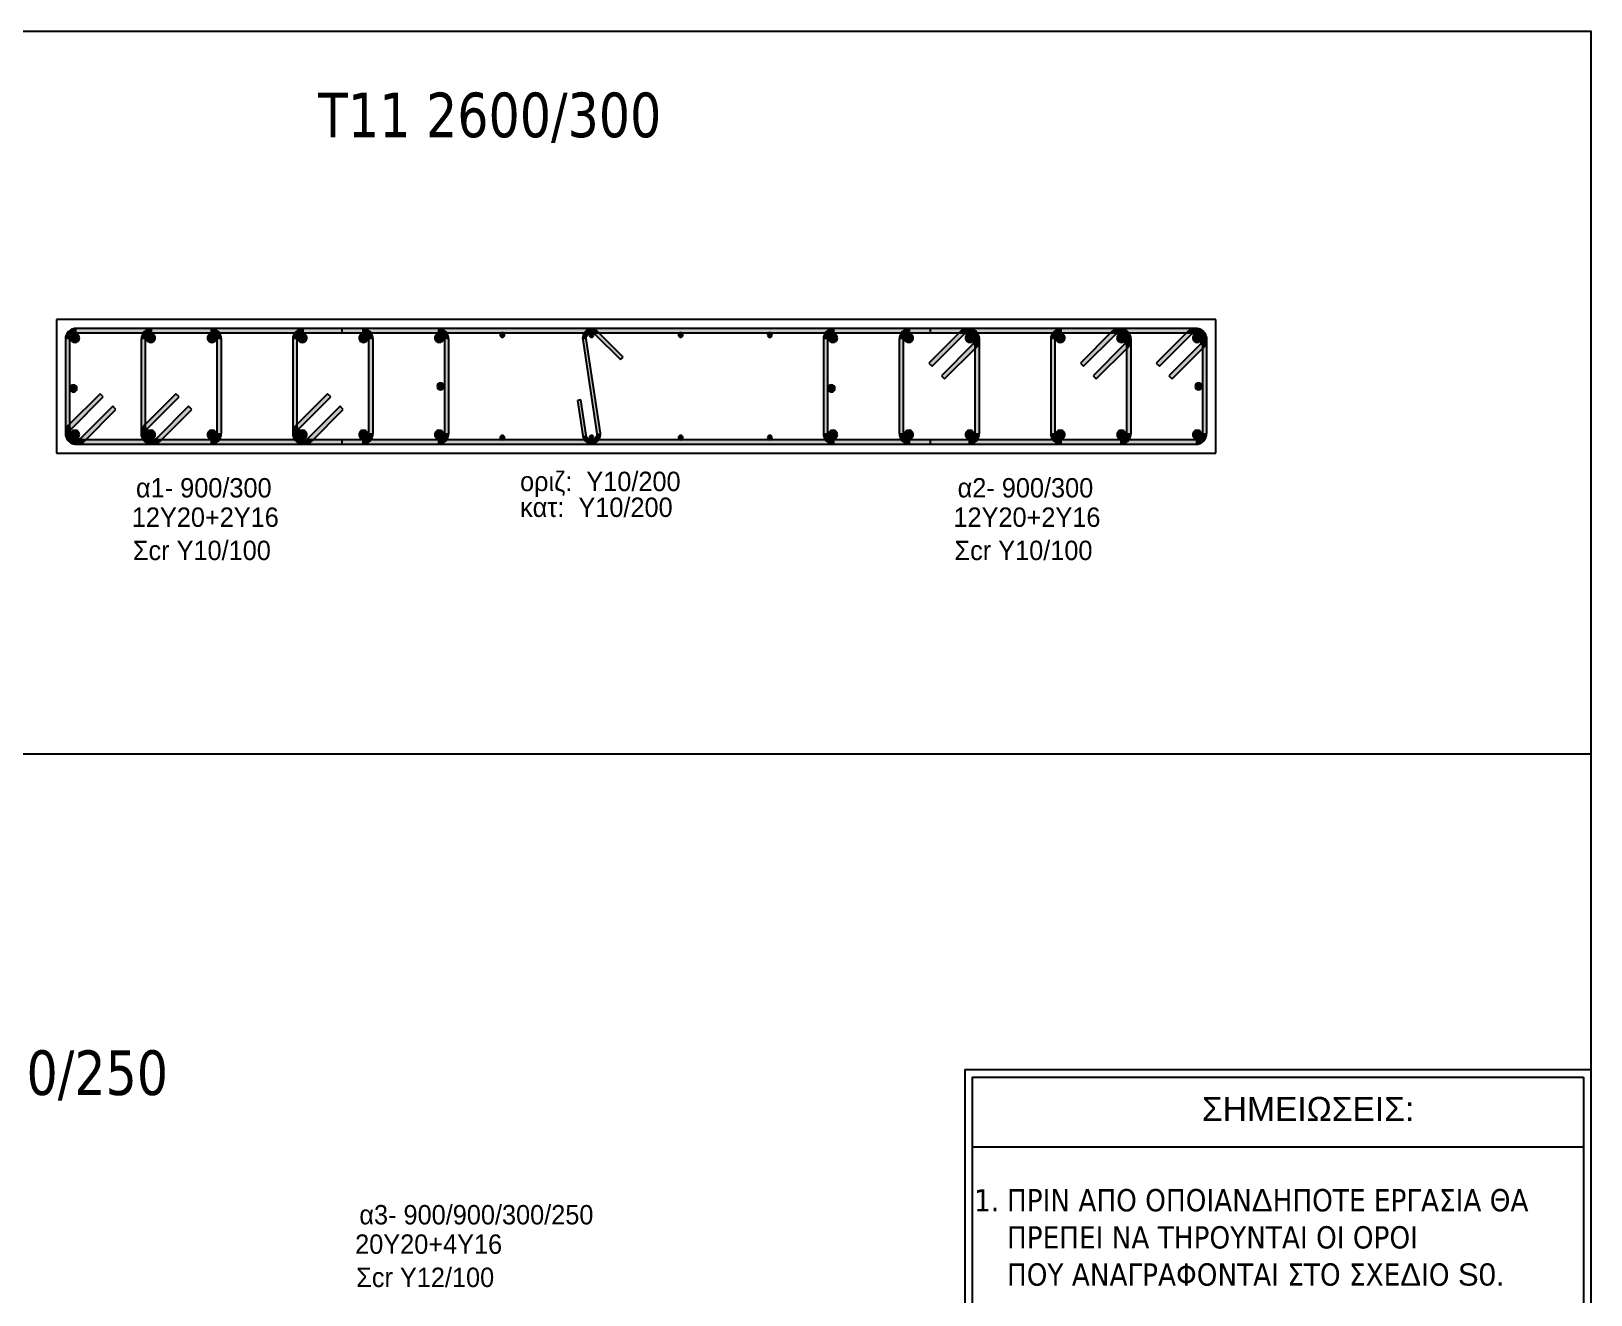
# Model space of a CAD drawing. Header units: millimetres. Extents: x -2171 to 1563, y -1758 to -1505.
# Drawn here: x -38.02 to -20.53, y -1604.42 to -1590.25 of the extents above; entities that cross this region are included whole.
import ezdxf

# ---------------------------------------------------------------- set-up
doc = ezdxf.new("R2010")
doc.units = ezdxf.units.MM
for name, color, linetype in [('-S-A3 PAGE', 3, 'Continuous'), ('-S_TEXT', 3, 'Continuous'), ('Col_Det', 7, 'Continuous'), ('Col_Det_Fill', 7, 'Continuous'), ('Geo_Col_Pro_1', 7, 'Continuous'), ('pinakaki', 153, 'Continuous')]:
    doc.layers.add(name, color=color, linetype=linetype)
doc.styles.add('S1Arl22_b_934_161', font='arial.ttf', dxfattribs={"width": 0.933629, "height": 0.002175})
doc.styles.get("Standard").update_dxf_attribs({"font": 'tahoma.ttf'})

# ---------------------------------------------------------------- blocks, each defined once
blk = doc.blocks.new('PINAKAKI')
at = {"layer": '-S-A3 PAGE', "ltscale": 5}
blk.add_line((121995.588, -208359.262), (121988.733, -208359.262), dxfattribs=at)
at = {"color": 0}
for p, q in [((121988.65, -208358.392), (121988.65, -208373.351)), ((121988.65, -208358.392), (121995.67, -208358.392)), ((121995.67, -208358.392), (121995.669, -208370.631)), ((121988.733, -208358.475), (121988.733, -208370.548)), ((121988.733, -208358.475), (121995.588, -208358.475)), ((121995.588, -208358.475), (121995.588, -208370.548))]:
    blk.add_line(p, q, dxfattribs=at)
at = {"layer": '-S_TEXT', "color": 3}
blk.add_text('1.', height=0.25, dxfattribs=at).set_placement((121988.755, -208359.983))
at = {"layer": '-S_TEXT', "color": 3, "insert": (121989.123, -208359.731), "char_height": 0.25, "attachment_point": 1}
blk.add_mtext_dynamic_manual_height_columns('ΠΡΙΝ ΑΠΟ ΟΠΟΙΑΝ{\\fArial|b0|i0|c186|p34;Δ}ΗΠΟΤΕ ΕΡΓΑΣΙΑ ΘΑ ΠΡΕΠΕΙ ΝΑ ΤΗΡΟΥΝΤΑΙ ΟΙ ΟΡΟΙ\\PΠΟΥ ΑΝΑΓΡΑΦΟΝΤΑΙ ΣΤΟ ΣΧΕ{\\fArial|b0|i0|c186|p34;Δ}ΙΟ {\\fArial|b0|i0|c186|p34;S0.}', width=6.38621, gutter_width=1, heights=[0], dxfattribs=at)
at = {"layer": 'pinakaki', "ltscale": 0.005, "insert": (121991.31, -208358.698), "char_height": 0.26955, "width": 6.67467, "attachment_point": 1}
blk.add_mtext('{\\fArial|b0|i0|c161|p34;ΣΗΜΕΙΩΣΕΙΣ:}', dxfattribs=at)

msp = doc.modelspace()

# ---------------------------------------------------------------- hatches: boundary and pattern name
at = {"layer": 'Col_Det_Fill'}
for color, points in [(252, [(-37.5148, -1593.6318), (-37.5148, -1593.5818, 0.4142136), (-37.6398, -1593.7068), (-37.5898, -1593.7068, -0.4142136)]), (12, [(-37.5824, -1593.6892, 0.4142136), (-37.5324, -1593.7392, 0.4142136), (-37.4824, -1593.6892, 0.4142136), (-37.5324, -1593.6392, 0.4142136)]), (252, [(-33.4648, -1593.6318), (-33.4648, -1593.5818), (-37.5148, -1593.5818), (-37.5148, -1593.6318)]), (252, [(-36.6648, -1593.6318), (-36.6648, -1593.5818, 0.4142136), (-36.7898, -1593.7068), (-36.7398, -1593.7068, -0.4142136)]), (56, [(-36.7324, -1593.6892, 0.4142136), (-36.6824, -1593.7392, 0.4142136), (-36.6324, -1593.6892, 0.4142136), (-36.6824, -1593.6392, 0.4142136)]), (252, [(-36.0148, -1593.6318), (-36.0148, -1593.5818), (-36.6648, -1593.5818), (-36.6648, -1593.6318)]), (56, [(-36.0471, -1593.6892, 0.4142136), (-35.9971, -1593.7392, 0.4142136), (-35.9471, -1593.6892, 0.4142136), (-35.9971, -1593.6392, 0.4142136)]), (252, [(-35.9398, -1593.7068), (-35.8898, -1593.7068, 0.4142136), (-36.0148, -1593.5818), (-36.0148, -1593.6318, -0.4142136)]), (252, [(-34.9648, -1593.6318), (-34.9648, -1593.5818, 0.4142136), (-35.0898, -1593.7068), (-35.0398, -1593.7068, -0.4142136)]), (56, [(-35.0324, -1593.6892, 0.4142136), (-34.9824, -1593.7392, 0.4142136), (-34.9324, -1593.6892, 0.4142136), (-34.9824, -1593.6392, 0.4142136)]), (252, [(-34.3148, -1593.6318), (-34.3148, -1593.5818), (-34.9648, -1593.5818), (-34.9648, -1593.6318)]), (252, [(-27.9382, -1593.6318), (-27.9382, -1593.5818), (-34.5413, -1593.5818), (-34.5413, -1593.6318)]), (56, [(-34.3471, -1593.6892, 0.4142136), (-34.2971, -1593.7392, 0.4142136), (-34.2471, -1593.6892, 0.4142136), (-34.2971, -1593.6392, 0.4142136)]), (252, [(-34.2398, -1593.7068), (-34.1898, -1593.7068, 0.4142136), (-34.3148, -1593.5818), (-34.3148, -1593.6318, -0.4142136)]), (12, [(-33.4971, -1593.6892, 0.4142136), (-33.4471, -1593.7392, 0.4142136), (-33.3971, -1593.6892, 0.4142136), (-33.4471, -1593.6392, 0.4142136)]), (252, [(-33.3898, -1593.7068), (-33.3398, -1593.7068, 0.4142136), (-33.4648, -1593.5818), (-33.4648, -1593.6318, -0.4142136)]), (133, [(-32.7644, -1593.6568, 0.4142136), (-32.7394, -1593.6818, 0.4142136), (-32.7144, -1593.6568, 0.4142136), (-32.7394, -1593.6318, 0.4142136)]), (252, [(-31.8385, -1593.7067), (-31.799, -1593.7007, -0.7233449), (-31.6972, -1593.6494), (-31.6689, -1593.6211, 0.7233449)]), (133, [(-31.7646, -1593.6568, 0.4142136), (-31.7396, -1593.6818, 0.4142136), (-31.7146, -1593.6568, 0.4142136), (-31.7396, -1593.6318, 0.4142136)]), (252, [(-31.6689, -1593.6211), (-31.6972, -1593.6494), (-31.4144, -1593.9323), (-31.3861, -1593.904)]), (133, [(-30.7649, -1593.6568, 0.4142136), (-30.7399, -1593.6818, 0.4142136), (-30.7149, -1593.6568, 0.4142136), (-30.7399, -1593.6318, 0.4142136)]), (133, [(-29.7651, -1593.6568, 0.4142136), (-29.7401, -1593.6818, 0.4142136), (-29.7151, -1593.6568, 0.4142136), (-29.7401, -1593.6318, 0.4142136)]), (252, [(-29.0148, -1593.6318), (-29.0148, -1593.5818, 0.4142136), (-29.1398, -1593.7068), (-29.0898, -1593.7068, -0.4142136)]), (12, [(-28.9824, -1593.6892, 0.4142136), (-29.0324, -1593.6392, 0.4142136), (-29.0824, -1593.6892, 0.4142136), (-29.0324, -1593.7392, 0.4142136)]), (252, [(-24.9648, -1593.6318), (-24.9648, -1593.5818), (-29.0148, -1593.5818), (-29.0148, -1593.6318)]), (252, [(-28.1648, -1593.6318), (-28.1648, -1593.5818, 0.4142136), (-28.2898, -1593.7068), (-28.2398, -1593.7068, -0.4142136)]), (56, [(-28.1324, -1593.6892, 0.4142136), (-28.1824, -1593.6392, 0.4142136), (-28.2324, -1593.6892, 0.4142136), (-28.1824, -1593.7392, 0.4142136)]), (252, [(-27.5148, -1593.6318), (-27.5148, -1593.5818), (-28.1648, -1593.5818), (-28.1648, -1593.6318)]), (252, [(-27.5678, -1593.6538), (-27.6031, -1593.6185), (-27.9567, -1593.972), (-27.9213, -1594.0074)]), (252, [(-27.4398, -1593.7068), (-27.3898, -1593.7068, 0.6681786), (-27.6031, -1593.6185), (-27.5678, -1593.6538, -0.6681786)]), (56, [(-27.4471, -1593.6892, 0.4142136), (-27.4971, -1593.6392, 0.4142136), (-27.5471, -1593.6892, 0.4142136), (-27.4971, -1593.7392, 0.4142136)]), (252, [(-27.4617, -1593.7599), (-27.4264, -1593.7952, 0.6681786), (-27.5148, -1593.5818), (-27.5148, -1593.6318, -0.6681786)]), (252, [(-26.4648, -1593.6318), (-26.4648, -1593.5818, 0.4142136), (-26.5898, -1593.7068), (-26.5398, -1593.7068, -0.4142136)]), (56, [(-26.4324, -1593.6892, 0.4142136), (-26.4824, -1593.6392, 0.4142136), (-26.5324, -1593.6892, 0.4142136), (-26.4824, -1593.7392, 0.4142136)]), (252, [(-25.8148, -1593.6318), (-25.8148, -1593.5818), (-26.4648, -1593.5818), (-26.4648, -1593.6318)]), (252, [(-25.8678, -1593.6538), (-25.9031, -1593.6185), (-26.2567, -1593.972), (-26.2213, -1594.0074)]), (252, [(-25.7398, -1593.7068), (-25.6898, -1593.7068, 0.6681786), (-25.9031, -1593.6185), (-25.8678, -1593.6538, -0.6681786)]), (56, [(-25.7471, -1593.6892, 0.4142136), (-25.7971, -1593.6392, 0.4142136), (-25.8471, -1593.6892, 0.4142136), (-25.7971, -1593.7392, 0.4142136)]), (252, [(-25.7617, -1593.7599), (-25.7264, -1593.7952, 0.6681786), (-25.8148, -1593.5818), (-25.8148, -1593.6318, -0.6681786)]), (252, [(-25.0178, -1593.6538), (-25.0531, -1593.6185), (-25.4067, -1593.972), (-25.3713, -1594.0074)]), (252, [(-24.8898, -1593.7068), (-24.8398, -1593.7068, 0.6681786), (-25.0531, -1593.6185), (-25.0178, -1593.6538, -0.6681786)]), (12, [(-24.8971, -1593.6892, 0.4142136), (-24.9471, -1593.6392, 0.4142136), (-24.9971, -1593.6892, 0.4142136), (-24.9471, -1593.7392, 0.4142136)]), (252, [(-24.9117, -1593.7599), (-24.8764, -1593.7952, 0.6681786), (-24.9648, -1593.5818), (-24.9648, -1593.6318, -0.6681786)]), (252, [(-37.5898, -1593.7068), (-37.6398, -1593.7068), (-37.6398, -1594.7568), (-37.5898, -1594.7568)]), (252, [(-36.7398, -1593.7068), (-36.7898, -1593.7068), (-36.7898, -1594.7568), (-36.7398, -1594.7568)]), (252, [(-35.9398, -1594.7568), (-35.8898, -1594.7568), (-35.8898, -1593.7068), (-35.9398, -1593.7068)]), (252, [(-35.0398, -1593.7068), (-35.0898, -1593.7068), (-35.0898, -1594.7568), (-35.0398, -1594.7568)]), (252, [(-34.2398, -1594.7568), (-34.1898, -1594.7568), (-34.1898, -1593.7068), (-34.2398, -1593.7068)]), (252, [(-33.3898, -1594.7568), (-33.3398, -1594.7568), (-33.3398, -1593.7068), (-33.3898, -1593.7068)]), (252, [(-31.6803, -1594.763), (-31.6407, -1594.757), (-31.799, -1593.7007), (-31.8385, -1593.7067)]), (252, [(-29.0898, -1593.7068), (-29.1398, -1593.7068), (-29.1398, -1594.7568), (-29.0898, -1594.7568)]), (252, [(-28.2398, -1593.7068), (-28.2898, -1593.7068), (-28.2898, -1594.7568), (-28.2398, -1594.7568)]), (252, [(-27.8153, -1594.1134), (-27.7799, -1594.1488), (-27.4264, -1593.7952), (-27.4617, -1593.7599)]), (252, [(-27.4398, -1594.7568), (-27.3898, -1594.7568), (-27.3898, -1593.7068), (-27.4398, -1593.7068)]), (252, [(-26.5398, -1593.7068), (-26.5898, -1593.7068), (-26.5898, -1594.7568), (-26.5398, -1594.7568)]), (252, [(-26.1153, -1594.1134), (-26.0799, -1594.1488), (-25.7264, -1593.7952), (-25.7617, -1593.7599)]), (252, [(-25.7398, -1594.7568), (-25.6898, -1594.7568), (-25.6898, -1593.7068), (-25.7398, -1593.7068)]), (252, [(-25.2653, -1594.1134), (-25.2299, -1594.1488), (-24.8764, -1593.7952), (-24.9117, -1593.7599)]), (252, [(-24.8898, -1594.7568), (-24.8398, -1594.7568), (-24.8398, -1593.7068), (-24.8898, -1593.7068)]), (252, [(-37.2142, -1594.3503), (-37.2496, -1594.3149), (-37.6031, -1594.6685), (-37.5678, -1594.7038)]), (12, [(-37.5898, -1594.2554, 0.4142136), (-37.5498, -1594.2954, 0.4142136), (-37.5098, -1594.2554, 0.4142136), (-37.5498, -1594.2154, 0.4142136)]), (252, [(-36.3642, -1594.3503), (-36.3996, -1594.3149), (-36.7531, -1594.6685), (-36.7178, -1594.7038)]), (252, [(-34.6642, -1594.3503), (-34.6996, -1594.3149), (-35.0531, -1594.6685), (-35.0178, -1594.7038)]), (12, [(-33.4698, -1594.2319, 0.4142136), (-33.4298, -1594.2719, 0.4142136), (-33.3898, -1594.2319, 0.4142136), (-33.4298, -1594.1919, 0.4142136)]), (12, [(-29.0098, -1594.2554, 0.4142136), (-29.0498, -1594.2154, 0.4142136), (-29.0898, -1594.2554, 0.4142136), (-29.0498, -1594.2954, 0.4142136)]), (12, [(-24.8898, -1594.2319, 0.4142136), (-24.9298, -1594.1919, 0.4142136), (-24.9698, -1594.2319, 0.4142136), (-24.9298, -1594.2719, 0.4142136)]), (252, [(-37.4617, -1594.8099), (-37.4264, -1594.8452), (-37.0728, -1594.4917), (-37.1082, -1594.4563)]), (252, [(-36.6117, -1594.8099), (-36.5764, -1594.8452), (-36.2228, -1594.4917), (-36.2582, -1594.4563)]), (252, [(-34.9117, -1594.8099), (-34.8764, -1594.8452), (-34.5228, -1594.4917), (-34.5582, -1594.4563)]), (252, [(-31.8582, -1594.3851), (-31.8978, -1594.3911), (-31.8385, -1594.7867), (-31.799, -1594.7807)]), (252, [(-37.5678, -1594.7038), (-37.6031, -1594.6685, 0.6681786), (-37.5148, -1594.8818), (-37.5148, -1594.8318, -0.6681786)]), (252, [(-36.7178, -1594.7038), (-36.7531, -1594.6685, 0.6681786), (-36.6648, -1594.8818), (-36.6648, -1594.8318, -0.6681786)]), (252, [(-35.0178, -1594.7038), (-35.0531, -1594.6685, 0.6681786), (-34.9648, -1594.8818), (-34.9648, -1594.8318, -0.6681786)]), (252, [(-37.5898, -1594.7568), (-37.6398, -1594.7568, 0.6681786), (-37.4264, -1594.8452), (-37.4617, -1594.8099, -0.6681786)]), (12, [(-37.5824, -1594.7745, 0.4142136), (-37.5324, -1594.8245, 0.4142136), (-37.4824, -1594.7745, 0.4142136), (-37.5324, -1594.7245, 0.4142136)]), (252, [(-37.5148, -1594.8318), (-37.5148, -1594.8818), (-33.4648, -1594.8818), (-33.4648, -1594.8318)]), (252, [(-36.7398, -1594.7568), (-36.7898, -1594.7568, 0.6681786), (-36.5764, -1594.8452), (-36.6117, -1594.8099, -0.6681786)]), (56, [(-36.7324, -1594.7745, 0.4142136), (-36.6824, -1594.8245, 0.4142136), (-36.6324, -1594.7745, 0.4142136), (-36.6824, -1594.7245, 0.4142136)]), (252, [(-36.6648, -1594.8318), (-36.6648, -1594.8818), (-36.0148, -1594.8818), (-36.0148, -1594.8318)]), (56, [(-36.0471, -1594.7745, 0.4142136), (-35.9971, -1594.8245, 0.4142136), (-35.9471, -1594.7745, 0.4142136), (-35.9971, -1594.7245, 0.4142136)]), (252, [(-36.0148, -1594.8318), (-36.0148, -1594.8818, 0.4142136), (-35.8898, -1594.7568), (-35.9398, -1594.7568, -0.4142136)]), (252, [(-35.0398, -1594.7568), (-35.0898, -1594.7568, 0.6681786), (-34.8764, -1594.8452), (-34.9117, -1594.8099, -0.6681786)]), (56, [(-35.0324, -1594.7745, 0.4142136), (-34.9824, -1594.8245, 0.4142136), (-34.9324, -1594.7745, 0.4142136), (-34.9824, -1594.7245, 0.4142136)]), (252, [(-34.9648, -1594.8318), (-34.9648, -1594.8818), (-34.3148, -1594.8818), (-34.3148, -1594.8318)]), (252, [(-34.5413, -1594.8318), (-34.5413, -1594.8818), (-27.9382, -1594.8818), (-27.9382, -1594.8318)]), (56, [(-34.3471, -1594.7745, 0.4142136), (-34.2971, -1594.8245, 0.4142136), (-34.2471, -1594.7745, 0.4142136), (-34.2971, -1594.7245, 0.4142136)]), (252, [(-34.3148, -1594.8318), (-34.3148, -1594.8818, 0.4142136), (-34.1898, -1594.7568), (-34.2398, -1594.7568, -0.4142136)]), (12, [(-33.4971, -1594.7745, 0.4142136), (-33.4471, -1594.8245, 0.4142136), (-33.3971, -1594.7745, 0.4142136), (-33.4471, -1594.7245, 0.4142136)]), (252, [(-33.4648, -1594.8318), (-33.4648, -1594.8818, 0.4142136), (-33.3398, -1594.7568), (-33.3898, -1594.7568, -0.4142136)]), (133, [(-32.7644, -1594.8068, 0.4142136), (-32.7394, -1594.8318, 0.4142136), (-32.7144, -1594.8068, 0.4142136), (-32.7394, -1594.7818, 0.4142136)]), (252, [(-31.799, -1594.7807), (-31.8385, -1594.7867, 1), (-31.6407, -1594.757), (-31.6803, -1594.763, -1)]), (133, [(-31.7646, -1594.8068, 0.4142136), (-31.7396, -1594.8318, 0.4142136), (-31.7146, -1594.8068, 0.4142136), (-31.7396, -1594.7818, 0.4142136)]), (133, [(-30.7649, -1594.8068, 0.4142136), (-30.7399, -1594.8318, 0.4142136), (-30.7149, -1594.8068, 0.4142136), (-30.7399, -1594.7818, 0.4142136)]), (133, [(-29.7651, -1594.8068, 0.4142136), (-29.7401, -1594.8318, 0.4142136), (-29.7151, -1594.8068, 0.4142136), (-29.7401, -1594.7818, 0.4142136)]), (252, [(-29.0898, -1594.7568), (-29.1398, -1594.7568, 0.4142136), (-29.0148, -1594.8818), (-29.0148, -1594.8318, -0.4142136)]), (12, [(-28.9824, -1594.7745, 0.4142136), (-29.0324, -1594.7245, 0.4142136), (-29.0824, -1594.7745, 0.4142136), (-29.0324, -1594.8245, 0.4142136)]), (252, [(-29.0148, -1594.8318), (-29.0148, -1594.8818), (-24.9648, -1594.8818), (-24.9648, -1594.8318)]), (252, [(-28.2398, -1594.7568), (-28.2898, -1594.7568, 0.4142136), (-28.1648, -1594.8818), (-28.1648, -1594.8318, -0.4142136)]), (56, [(-28.1324, -1594.7745, 0.4142136), (-28.1824, -1594.7245, 0.4142136), (-28.2324, -1594.7745, 0.4142136), (-28.1824, -1594.8245, 0.4142136)]), (252, [(-28.1648, -1594.8318), (-28.1648, -1594.8818), (-27.5148, -1594.8818), (-27.5148, -1594.8318)]), (56, [(-27.4471, -1594.7745, 0.4142136), (-27.4971, -1594.7245, 0.4142136), (-27.5471, -1594.7745, 0.4142136), (-27.4971, -1594.8245, 0.4142136)]), (252, [(-27.5148, -1594.8318), (-27.5148, -1594.8818, 0.4142136), (-27.3898, -1594.7568), (-27.4398, -1594.7568, -0.4142136)]), (252, [(-26.5398, -1594.7568), (-26.5898, -1594.7568, 0.4142136), (-26.4648, -1594.8818), (-26.4648, -1594.8318, -0.4142136)]), (56, [(-26.4324, -1594.7745, 0.4142136), (-26.4824, -1594.7245, 0.4142136), (-26.5324, -1594.7745, 0.4142136), (-26.4824, -1594.8245, 0.4142136)]), (252, [(-26.4648, -1594.8318), (-26.4648, -1594.8818), (-25.8148, -1594.8818), (-25.8148, -1594.8318)]), (56, [(-25.7471, -1594.7745, 0.4142136), (-25.7971, -1594.7245, 0.4142136), (-25.8471, -1594.7745, 0.4142136), (-25.7971, -1594.8245, 0.4142136)]), (252, [(-25.8148, -1594.8318), (-25.8148, -1594.8818, 0.4142136), (-25.6898, -1594.7568), (-25.7398, -1594.7568, -0.4142136)]), (12, [(-24.8971, -1594.7745, 0.4142136), (-24.9471, -1594.7245, 0.4142136), (-24.9971, -1594.7745, 0.4142136), (-24.9471, -1594.8245, 0.4142136)]), (252, [(-24.9648, -1594.8318), (-24.9648, -1594.8818, 0.4142136), (-24.8398, -1594.7568), (-24.8898, -1594.7568, -0.4142136)])]:
    msp.add_hatch(color=color, dxfattribs=at).paths.add_polyline_path(points)

# ---------------------------------------------------------------- linework, layer by layer
at = {"layer": '-S_TEXT', "ltscale": 5}
msp.add_lwpolyline([(-78.6811, -1590.2497), (-20.5336, -1590.2497), (-20.5336, -1630.2944), (-78.6811, -1630.2944)], close=True, dxfattribs=at)
at = {"layer": 'Col_Det', "color": 7}
for points in [[(-24.7398, -1593.4818), (-37.7398, -1593.4818)], [(-37.7398, -1593.4818), (-37.7398, -1594.9818)], [(-33.4648, -1593.5818), (-37.5148, -1593.5818)], [(-37.5148, -1593.6318), (-33.4648, -1593.6318)], [(-36.0148, -1593.5818), (-36.6648, -1593.5818)], [(-36.6648, -1593.6318), (-36.0148, -1593.6318)], [(-34.3148, -1593.5818), (-34.9648, -1593.5818)], [(-34.9648, -1593.6318), (-34.3148, -1593.6318)], [(-27.9382, -1593.5818), (-34.5413, -1593.5818)], [(-34.5413, -1593.5818), (-34.5413, -1593.6318)], [(-34.5413, -1593.6318), (-27.9382, -1593.6318)], [(-31.3861, -1593.904), (-31.6689, -1593.6211)], [(-24.9648, -1593.5818), (-29.0148, -1593.5818)], [(-29.0148, -1593.6318), (-24.9648, -1593.6318)], [(-27.5148, -1593.5818), (-28.1648, -1593.5818)], [(-28.1648, -1593.6318), (-27.5148, -1593.6318)], [(-27.6031, -1593.6185), (-27.9567, -1593.972)], [(-27.9382, -1593.6318), (-27.9382, -1593.5818)], [(-25.8148, -1593.5818), (-26.4648, -1593.5818)], [(-26.4648, -1593.6318), (-25.8148, -1593.6318)], [(-25.9031, -1593.6185), (-26.2567, -1593.972)], [(-25.0531, -1593.6185), (-25.4067, -1593.972)], [(-24.7398, -1594.9818), (-24.7398, -1593.4818)], [(-37.6398, -1593.7068), (-37.6398, -1594.7568)], [(-37.5898, -1594.7568), (-37.5898, -1593.7068)], [(-36.7898, -1593.7068), (-36.7898, -1594.7568)], [(-36.7398, -1594.7568), (-36.7398, -1593.7068)], [(-35.9398, -1593.7068), (-35.9398, -1594.7568)], [(-35.8898, -1594.7568), (-35.8898, -1593.7068)], [(-35.0898, -1593.7068), (-35.0898, -1594.7568)], [(-35.0398, -1594.7568), (-35.0398, -1593.7068)], [(-34.2398, -1593.7068), (-34.2398, -1594.7568)], [(-34.1898, -1594.7568), (-34.1898, -1593.7068)], [(-33.3898, -1593.7068), (-33.3898, -1594.7568)], [(-33.3398, -1594.7568), (-33.3398, -1593.7068)], [(-31.8385, -1593.7067), (-31.6803, -1594.763)], [(-31.6407, -1594.757), (-31.799, -1593.7007)], [(-31.6972, -1593.6494), (-31.4144, -1593.9323)], [(-29.1398, -1593.7068), (-29.1398, -1594.7568)], [(-29.0898, -1594.7568), (-29.0898, -1593.7068)], [(-28.2898, -1593.7068), (-28.2898, -1594.7568)], [(-28.2398, -1594.7568), (-28.2398, -1593.7068)], [(-27.9213, -1594.0074), (-27.5678, -1593.6538)], [(-27.4617, -1593.7599), (-27.8153, -1594.1134)], [(-27.7799, -1594.1488), (-27.4264, -1593.7952)], [(-27.4398, -1593.7068), (-27.4398, -1594.7568)], [(-27.3898, -1594.7568), (-27.3898, -1593.7068)], [(-26.5898, -1593.7068), (-26.5898, -1594.7568)], [(-26.5398, -1594.7568), (-26.5398, -1593.7068)], [(-26.2213, -1594.0074), (-25.8678, -1593.6538)], [(-25.7617, -1593.7599), (-26.1153, -1594.1134)], [(-26.0799, -1594.1488), (-25.7264, -1593.7952)], [(-25.7398, -1593.7068), (-25.7398, -1594.7568)], [(-25.6898, -1594.7568), (-25.6898, -1593.7068)], [(-25.3713, -1594.0074), (-25.0178, -1593.6538)], [(-24.9117, -1593.7599), (-25.2653, -1594.1134)], [(-25.2299, -1594.1488), (-24.8764, -1593.7952)], [(-24.8898, -1593.7068), (-24.8898, -1594.7568)], [(-24.8398, -1594.7568), (-24.8398, -1593.7068)], [(-31.4144, -1593.9323), (-31.3861, -1593.904)], [(-27.9567, -1593.972), (-27.9213, -1594.0074)], [(-26.2567, -1593.972), (-26.2213, -1594.0074)], [(-25.4067, -1593.972), (-25.3713, -1594.0074)], [(-27.8153, -1594.1134), (-27.7799, -1594.1488)], [(-26.1153, -1594.1134), (-26.0799, -1594.1488)], [(-25.2653, -1594.1134), (-25.2299, -1594.1488)], [(-37.2496, -1594.3149), (-37.6031, -1594.6685)], [(-37.2142, -1594.3503), (-37.2496, -1594.3149)], [(-36.3996, -1594.3149), (-36.7531, -1594.6685)], [(-36.3642, -1594.3503), (-36.3996, -1594.3149)], [(-34.6996, -1594.3149), (-35.0531, -1594.6685)], [(-34.6642, -1594.3503), (-34.6996, -1594.3149)], [(-37.5678, -1594.7038), (-37.2142, -1594.3503)], [(-37.1082, -1594.4563), (-37.4617, -1594.8099)], [(-37.4264, -1594.8452), (-37.0728, -1594.4917)], [(-37.0728, -1594.4917), (-37.1082, -1594.4563)], [(-36.7178, -1594.7038), (-36.3642, -1594.3503)], [(-36.2582, -1594.4563), (-36.6117, -1594.8099)], [(-36.5764, -1594.8452), (-36.2228, -1594.4917)], [(-36.2228, -1594.4917), (-36.2582, -1594.4563)], [(-35.0178, -1594.7038), (-34.6642, -1594.3503)], [(-34.5582, -1594.4563), (-34.9117, -1594.8099)], [(-34.8764, -1594.8452), (-34.5228, -1594.4917)], [(-34.5228, -1594.4917), (-34.5582, -1594.4563)], [(-31.8582, -1594.3851), (-31.8978, -1594.3911)], [(-31.8978, -1594.3911), (-31.8385, -1594.7867)], [(-31.799, -1594.7807), (-31.8582, -1594.3851)], [(-33.4648, -1594.8318), (-37.5148, -1594.8318)], [(-36.0148, -1594.8318), (-36.6648, -1594.8318)], [(-34.3148, -1594.8318), (-34.9648, -1594.8318)], [(-34.5413, -1594.8318), (-34.5413, -1594.8818)], [(-27.9382, -1594.8318), (-34.5413, -1594.8318)], [(-24.9648, -1594.8318), (-29.0148, -1594.8318)], [(-27.5148, -1594.8318), (-28.1648, -1594.8318)], [(-27.9382, -1594.8818), (-27.9382, -1594.8318)], [(-25.8148, -1594.8318), (-26.4648, -1594.8318)], [(-37.7398, -1594.9818), (-24.7398, -1594.9818)], [(-37.5148, -1594.8818), (-33.4648, -1594.8818)], [(-36.6648, -1594.8818), (-36.0148, -1594.8818)], [(-34.9648, -1594.8818), (-34.3148, -1594.8818)], [(-34.5413, -1594.8818), (-27.9382, -1594.8818)], [(-29.0148, -1594.8818), (-24.9648, -1594.8818)], [(-28.1648, -1594.8818), (-27.5148, -1594.8818)], [(-26.4648, -1594.8818), (-25.8148, -1594.8818)]]:
    msp.add_lwpolyline(points, dxfattribs=at)
for points in [[(-37.5148, -1593.5818, 0.4142136), (-37.6398, -1593.7068)], [(-37.5898, -1593.7068, -0.4142136), (-37.5148, -1593.6318, -0.4142136)], [(-37.5324, -1593.6392, 0.4142136), (-37.5824, -1593.6892, 0.4142136)], [(-37.4824, -1593.6892, 0.4142136), (-37.5324, -1593.6392, 0.4142136)], [(-36.6648, -1593.5818, 0.4142136), (-36.7898, -1593.7068)], [(-36.7398, -1593.7068, -0.4142136), (-36.6648, -1593.6318, -0.4142136)], [(-36.6824, -1593.6392, 0.4142136), (-36.7324, -1593.6892, 0.4142136)], [(-36.6324, -1593.6892, 0.4142136), (-36.6824, -1593.6392, 0.4142136)], [(-35.9971, -1593.6392, 0.4142136), (-36.0471, -1593.6892, 0.4142136)], [(-35.8898, -1593.7068, 0.4142136), (-36.0148, -1593.5818)], [(-36.0148, -1593.6318, -0.4142136), (-35.9398, -1593.7068, -0.4142136)], [(-35.9471, -1593.6892, 0.4142136), (-35.9971, -1593.6392, 0.4142136)], [(-34.9648, -1593.5818, 0.4142136), (-35.0898, -1593.7068)], [(-35.0398, -1593.7068, -0.4142136), (-34.9648, -1593.6318, -0.4142136)], [(-34.9824, -1593.6392, 0.4142136), (-35.0324, -1593.6892, 0.4142136)], [(-34.9324, -1593.6892, 0.4142136), (-34.9824, -1593.6392, 0.4142136)], [(-34.2971, -1593.6392, 0.4142136), (-34.3471, -1593.6892, 0.4142136)], [(-34.1898, -1593.7068, 0.4142136), (-34.3148, -1593.5818)], [(-34.3148, -1593.6318, -0.4142136), (-34.2398, -1593.7068, -0.4142136)], [(-34.2471, -1593.6892, 0.4142136), (-34.2971, -1593.6392, 0.4142136)], [(-33.4471, -1593.6392, 0.4142136), (-33.4971, -1593.6892, 0.4142136)], [(-33.3398, -1593.7068, 0.4142136), (-33.4648, -1593.5818)], [(-33.4648, -1593.6318, -0.4142136), (-33.3898, -1593.7068, -0.4142136)], [(-33.3971, -1593.6892, 0.4142136), (-33.4471, -1593.6392, 0.4142136)], [(-32.7394, -1593.6318, 0.4142136), (-32.7644, -1593.6568, 0.4142136)], [(-32.7144, -1593.6568, 0.4142136), (-32.7394, -1593.6318, 0.4142136)], [(-31.6689, -1593.6211, 0.7233449), (-31.8385, -1593.7067, 0.7233449)], [(-31.799, -1593.7007, -0.7233449), (-31.6972, -1593.6494)], [(-31.7396, -1593.6318, 0.4142136), (-31.7646, -1593.6568, 0.4142136)], [(-31.7146, -1593.6568, 0.4142136), (-31.7396, -1593.6318, 0.4142136)], [(-30.7399, -1593.6318, 0.4142136), (-30.7649, -1593.6568, 0.4142136)], [(-30.7149, -1593.6568, 0.4142136), (-30.7399, -1593.6318, 0.4142136)], [(-29.7401, -1593.6318, 0.4142136), (-29.7651, -1593.6568, 0.4142136)], [(-29.7151, -1593.6568, 0.4142136), (-29.7401, -1593.6318, 0.4142136)], [(-29.0148, -1593.5818, 0.4142136), (-29.1398, -1593.7068)], [(-29.0898, -1593.7068, -0.4142136), (-29.0148, -1593.6318, -0.4142136)], [(-29.0324, -1593.6392, 0.4142136), (-29.0824, -1593.6892, 0.4142136)], [(-28.9824, -1593.6892, 0.4142136), (-29.0324, -1593.6392, 0.4142136)], [(-28.1648, -1593.5818, 0.4142136), (-28.2898, -1593.7068)], [(-28.2398, -1593.7068, -0.4142136), (-28.1648, -1593.6318, -0.4142136)], [(-28.1824, -1593.6392, 0.4142136), (-28.2324, -1593.6892, 0.4142136)], [(-28.1324, -1593.6892, 0.4142136), (-28.1824, -1593.6392, 0.4142136)], [(-27.3898, -1593.7068, 0.6681786), (-27.6031, -1593.6185)], [(-27.5678, -1593.6538, -0.6681786), (-27.4398, -1593.7068, -0.6681786)], [(-27.4971, -1593.6392, 0.4142136), (-27.5471, -1593.6892, 0.4142136)], [(-27.4264, -1593.7952, 0.6681786), (-27.5148, -1593.5818)], [(-27.5148, -1593.6318, -0.6681786), (-27.4617, -1593.7599, -0.6681786)], [(-27.4471, -1593.6892, 0.4142136), (-27.4971, -1593.6392, 0.4142136)], [(-26.4648, -1593.5818, 0.4142136), (-26.5898, -1593.7068)], [(-26.5398, -1593.7068, -0.4142136), (-26.4648, -1593.6318, -0.4142136)], [(-26.4824, -1593.6392, 0.4142136), (-26.5324, -1593.6892, 0.4142136)], [(-26.4324, -1593.6892, 0.4142136), (-26.4824, -1593.6392, 0.4142136)], [(-25.6898, -1593.7068, 0.6681786), (-25.9031, -1593.6185)], [(-25.8678, -1593.6538, -0.6681786), (-25.7398, -1593.7068, -0.6681786)], [(-25.7971, -1593.6392, 0.4142136), (-25.8471, -1593.6892, 0.4142136)], [(-25.7264, -1593.7952, 0.6681786), (-25.8148, -1593.5818)], [(-25.8148, -1593.6318, -0.6681786), (-25.7617, -1593.7599, -0.6681786)], [(-25.7471, -1593.6892, 0.4142136), (-25.7971, -1593.6392, 0.4142136)], [(-24.8398, -1593.7068, 0.6681786), (-25.0531, -1593.6185)], [(-25.0178, -1593.6538, -0.6681786), (-24.8898, -1593.7068, -0.6681786)], [(-24.9471, -1593.6392, 0.4142136), (-24.9971, -1593.6892, 0.4142136)], [(-24.8764, -1593.7952, 0.6681786), (-24.9648, -1593.5818)], [(-24.9648, -1593.6318, -0.6681786), (-24.9117, -1593.7599, -0.6681786)], [(-24.8971, -1593.6892, 0.4142136), (-24.9471, -1593.6392, 0.4142136)], [(-37.5824, -1593.6892, 0.4142136), (-37.5324, -1593.7392, 0.4142136)], [(-37.5324, -1593.7392, 0.4142136), (-37.4824, -1593.6892, 0.4142136)], [(-36.7324, -1593.6892, 0.4142136), (-36.6824, -1593.7392, 0.4142136)], [(-36.6824, -1593.7392, 0.4142136), (-36.6324, -1593.6892, 0.4142136)], [(-36.0471, -1593.6892, 0.4142136), (-35.9971, -1593.7392, 0.4142136)], [(-35.9971, -1593.7392, 0.4142136), (-35.9471, -1593.6892, 0.4142136)], [(-35.0324, -1593.6892, 0.4142136), (-34.9824, -1593.7392, 0.4142136)], [(-34.9824, -1593.7392, 0.4142136), (-34.9324, -1593.6892, 0.4142136)], [(-34.3471, -1593.6892, 0.4142136), (-34.2971, -1593.7392, 0.4142136)], [(-34.2971, -1593.7392, 0.4142136), (-34.2471, -1593.6892, 0.4142136)], [(-33.4971, -1593.6892, 0.4142136), (-33.4471, -1593.7392, 0.4142136)], [(-33.4471, -1593.7392, 0.4142136), (-33.3971, -1593.6892, 0.4142136)], [(-32.7644, -1593.6568, 0.4142136), (-32.7394, -1593.6818, 0.4142136)], [(-32.7394, -1593.6818, 0.4142136), (-32.7144, -1593.6568, 0.4142136)], [(-31.7646, -1593.6568, 0.4142136), (-31.7396, -1593.6818, 0.4142136)], [(-31.7396, -1593.6818, 0.4142136), (-31.7146, -1593.6568, 0.4142136)], [(-30.7649, -1593.6568, 0.4142136), (-30.7399, -1593.6818, 0.4142136)], [(-30.7399, -1593.6818, 0.4142136), (-30.7149, -1593.6568, 0.4142136)], [(-29.7651, -1593.6568, 0.4142136), (-29.7401, -1593.6818, 0.4142136)], [(-29.7401, -1593.6818, 0.4142136), (-29.7151, -1593.6568, 0.4142136)], [(-29.0824, -1593.6892, 0.4142136), (-29.0324, -1593.7392, 0.4142136)], [(-29.0324, -1593.7392, 0.4142136), (-28.9824, -1593.6892, 0.4142136)], [(-28.2324, -1593.6892, 0.4142136), (-28.1824, -1593.7392, 0.4142136)], [(-28.1824, -1593.7392, 0.4142136), (-28.1324, -1593.6892, 0.4142136)], [(-27.5471, -1593.6892, 0.4142136), (-27.4971, -1593.7392, 0.4142136)], [(-27.4971, -1593.7392, 0.4142136), (-27.4471, -1593.6892, 0.4142136)], [(-26.5324, -1593.6892, 0.4142136), (-26.4824, -1593.7392, 0.4142136)], [(-26.4824, -1593.7392, 0.4142136), (-26.4324, -1593.6892, 0.4142136)], [(-25.8471, -1593.6892, 0.4142136), (-25.7971, -1593.7392, 0.4142136)], [(-25.7971, -1593.7392, 0.4142136), (-25.7471, -1593.6892, 0.4142136)], [(-24.9971, -1593.6892, 0.4142136), (-24.9471, -1593.7392, 0.4142136)], [(-24.9471, -1593.7392, 0.4142136), (-24.8971, -1593.6892, 0.4142136)], [(-37.5498, -1594.2154, 0.4142136), (-37.5898, -1594.2554, 0.4142136)], [(-37.5898, -1594.2554, 0.4142136), (-37.5498, -1594.2954, 0.4142136)], [(-37.5098, -1594.2554, 0.4142136), (-37.5498, -1594.2154, 0.4142136)], [(-37.5498, -1594.2954, 0.4142136), (-37.5098, -1594.2554, 0.4142136)], [(-33.4298, -1594.1919, 0.4142136), (-33.4698, -1594.2319, 0.4142136)], [(-33.4698, -1594.2319, 0.4142136), (-33.4298, -1594.2719, 0.4142136)], [(-33.3898, -1594.2319, 0.4142136), (-33.4298, -1594.1919, 0.4142136)], [(-33.4298, -1594.2719, 0.4142136), (-33.3898, -1594.2319, 0.4142136)], [(-29.0498, -1594.2154, 0.4142136), (-29.0898, -1594.2554, 0.4142136)], [(-29.0898, -1594.2554, 0.4142136), (-29.0498, -1594.2954, 0.4142136)], [(-29.0098, -1594.2554, 0.4142136), (-29.0498, -1594.2154, 0.4142136)], [(-29.0498, -1594.2954, 0.4142136), (-29.0098, -1594.2554, 0.4142136)], [(-24.9298, -1594.1919, 0.4142136), (-24.9698, -1594.2319, 0.4142136)], [(-24.9698, -1594.2319, 0.4142136), (-24.9298, -1594.2719, 0.4142136)], [(-24.8898, -1594.2319, 0.4142136), (-24.9298, -1594.1919, 0.4142136)], [(-24.9298, -1594.2719, 0.4142136), (-24.8898, -1594.2319, 0.4142136)], [(-37.6031, -1594.6685, 0.6681786), (-37.5148, -1594.8818)], [(-36.7531, -1594.6685, 0.6681786), (-36.6648, -1594.8818)], [(-35.0531, -1594.6685, 0.6681786), (-34.9648, -1594.8818)], [(-37.6398, -1594.7568, 0.6681786), (-37.4264, -1594.8452)], [(-37.5148, -1594.8318, -0.6681786), (-37.5678, -1594.7038, -0.6681786)], [(-37.4617, -1594.8099, -0.6681786), (-37.5898, -1594.7568, -0.6681786)], [(-37.5324, -1594.7245, 0.4142136), (-37.5824, -1594.7745, 0.4142136)], [(-37.5824, -1594.7745, 0.4142136), (-37.5324, -1594.8245, 0.4142136)], [(-37.4824, -1594.7745, 0.4142136), (-37.5324, -1594.7245, 0.4142136)], [(-37.5324, -1594.8245, 0.4142136), (-37.4824, -1594.7745, 0.4142136)], [(-36.7898, -1594.7568, 0.6681786), (-36.5764, -1594.8452)], [(-36.6648, -1594.8318, -0.6681786), (-36.7178, -1594.7038, -0.6681786)], [(-36.6117, -1594.8099, -0.6681786), (-36.7398, -1594.7568, -0.6681786)], [(-36.6824, -1594.7245, 0.4142136), (-36.7324, -1594.7745, 0.4142136)], [(-36.7324, -1594.7745, 0.4142136), (-36.6824, -1594.8245, 0.4142136)], [(-36.6324, -1594.7745, 0.4142136), (-36.6824, -1594.7245, 0.4142136)], [(-36.6824, -1594.8245, 0.4142136), (-36.6324, -1594.7745, 0.4142136)], [(-35.9971, -1594.7245, 0.4142136), (-36.0471, -1594.7745, 0.4142136)], [(-36.0471, -1594.7745, 0.4142136), (-35.9971, -1594.8245, 0.4142136)], [(-36.0148, -1594.8818, 0.4142136), (-35.8898, -1594.7568)], [(-35.9398, -1594.7568, -0.4142136), (-36.0148, -1594.8318, -0.4142136)], [(-35.9471, -1594.7745, 0.4142136), (-35.9971, -1594.7245, 0.4142136)], [(-35.9971, -1594.8245, 0.4142136), (-35.9471, -1594.7745, 0.4142136)], [(-35.0898, -1594.7568, 0.6681786), (-34.8764, -1594.8452)], [(-34.9648, -1594.8318, -0.6681786), (-35.0178, -1594.7038, -0.6681786)], [(-34.9117, -1594.8099, -0.6681786), (-35.0398, -1594.7568, -0.6681786)], [(-34.9824, -1594.7245, 0.4142136), (-35.0324, -1594.7745, 0.4142136)], [(-35.0324, -1594.7745, 0.4142136), (-34.9824, -1594.8245, 0.4142136)], [(-34.9324, -1594.7745, 0.4142136), (-34.9824, -1594.7245, 0.4142136)], [(-34.9824, -1594.8245, 0.4142136), (-34.9324, -1594.7745, 0.4142136)], [(-34.2971, -1594.7245, 0.4142136), (-34.3471, -1594.7745, 0.4142136)], [(-34.3471, -1594.7745, 0.4142136), (-34.2971, -1594.8245, 0.4142136)], [(-34.3148, -1594.8818, 0.4142136), (-34.1898, -1594.7568)], [(-34.2398, -1594.7568, -0.4142136), (-34.3148, -1594.8318, -0.4142136)], [(-34.2471, -1594.7745, 0.4142136), (-34.2971, -1594.7245, 0.4142136)], [(-34.2971, -1594.8245, 0.4142136), (-34.2471, -1594.7745, 0.4142136)], [(-33.4471, -1594.7245, 0.4142136), (-33.4971, -1594.7745, 0.4142136)], [(-33.4971, -1594.7745, 0.4142136), (-33.4471, -1594.8245, 0.4142136)], [(-33.4648, -1594.8818, 0.4142136), (-33.3398, -1594.7568)], [(-33.3898, -1594.7568, -0.4142136), (-33.4648, -1594.8318, -0.4142136)], [(-33.3971, -1594.7745, 0.4142136), (-33.4471, -1594.7245, 0.4142136)], [(-33.4471, -1594.8245, 0.4142136), (-33.3971, -1594.7745, 0.4142136)], [(-32.7394, -1594.7818, 0.4142136), (-32.7644, -1594.8068, 0.4142136)], [(-32.7644, -1594.8068, 0.4142136), (-32.7394, -1594.8318, 0.4142136)], [(-32.7144, -1594.8068, 0.4142136), (-32.7394, -1594.7818, 0.4142136)], [(-32.7394, -1594.8318, 0.4142136), (-32.7144, -1594.8068, 0.4142136)], [(-31.8385, -1594.7867, 1), (-31.6407, -1594.757)], [(-31.6803, -1594.763, -1), (-31.799, -1594.7807, -1)], [(-31.7396, -1594.7818, 0.4142136), (-31.7646, -1594.8068, 0.4142136)], [(-31.7646, -1594.8068, 0.4142136), (-31.7396, -1594.8318, 0.4142136)], [(-31.7146, -1594.8068, 0.4142136), (-31.7396, -1594.7818, 0.4142136)], [(-31.7396, -1594.8318, 0.4142136), (-31.7146, -1594.8068, 0.4142136)], [(-30.7399, -1594.7818, 0.4142136), (-30.7649, -1594.8068, 0.4142136)], [(-30.7649, -1594.8068, 0.4142136), (-30.7399, -1594.8318, 0.4142136)], [(-30.7149, -1594.8068, 0.4142136), (-30.7399, -1594.7818, 0.4142136)], [(-30.7399, -1594.8318, 0.4142136), (-30.7149, -1594.8068, 0.4142136)], [(-29.7401, -1594.7818, 0.4142136), (-29.7651, -1594.8068, 0.4142136)], [(-29.7651, -1594.8068, 0.4142136), (-29.7401, -1594.8318, 0.4142136)], [(-29.7151, -1594.8068, 0.4142136), (-29.7401, -1594.7818, 0.4142136)], [(-29.7401, -1594.8318, 0.4142136), (-29.7151, -1594.8068, 0.4142136)], [(-29.1398, -1594.7568, 0.4142136), (-29.0148, -1594.8818)], [(-29.0148, -1594.8318, -0.4142136), (-29.0898, -1594.7568, -0.4142136)], [(-29.0324, -1594.7245, 0.4142136), (-29.0824, -1594.7745, 0.4142136)], [(-29.0824, -1594.7745, 0.4142136), (-29.0324, -1594.8245, 0.4142136)], [(-28.9824, -1594.7745, 0.4142136), (-29.0324, -1594.7245, 0.4142136)], [(-29.0324, -1594.8245, 0.4142136), (-28.9824, -1594.7745, 0.4142136)], [(-28.2898, -1594.7568, 0.4142136), (-28.1648, -1594.8818)], [(-28.1648, -1594.8318, -0.4142136), (-28.2398, -1594.7568, -0.4142136)], [(-28.1824, -1594.7245, 0.4142136), (-28.2324, -1594.7745, 0.4142136)], [(-28.2324, -1594.7745, 0.4142136), (-28.1824, -1594.8245, 0.4142136)], [(-28.1324, -1594.7745, 0.4142136), (-28.1824, -1594.7245, 0.4142136)], [(-28.1824, -1594.8245, 0.4142136), (-28.1324, -1594.7745, 0.4142136)], [(-27.4971, -1594.7245, 0.4142136), (-27.5471, -1594.7745, 0.4142136)], [(-27.5471, -1594.7745, 0.4142136), (-27.4971, -1594.8245, 0.4142136)], [(-27.5148, -1594.8818, 0.4142136), (-27.3898, -1594.7568)], [(-27.4398, -1594.7568, -0.4142136), (-27.5148, -1594.8318, -0.4142136)], [(-27.4471, -1594.7745, 0.4142136), (-27.4971, -1594.7245, 0.4142136)], [(-27.4971, -1594.8245, 0.4142136), (-27.4471, -1594.7745, 0.4142136)], [(-26.5898, -1594.7568, 0.4142136), (-26.4648, -1594.8818)], [(-26.4648, -1594.8318, -0.4142136), (-26.5398, -1594.7568, -0.4142136)], [(-26.4824, -1594.7245, 0.4142136), (-26.5324, -1594.7745, 0.4142136)], [(-26.5324, -1594.7745, 0.4142136), (-26.4824, -1594.8245, 0.4142136)], [(-26.4324, -1594.7745, 0.4142136), (-26.4824, -1594.7245, 0.4142136)], [(-26.4824, -1594.8245, 0.4142136), (-26.4324, -1594.7745, 0.4142136)], [(-25.7971, -1594.7245, 0.4142136), (-25.8471, -1594.7745, 0.4142136)], [(-25.8471, -1594.7745, 0.4142136), (-25.7971, -1594.8245, 0.4142136)], [(-25.8148, -1594.8818, 0.4142136), (-25.6898, -1594.7568)], [(-25.7398, -1594.7568, -0.4142136), (-25.8148, -1594.8318, -0.4142136)], [(-25.7471, -1594.7745, 0.4142136), (-25.7971, -1594.7245, 0.4142136)], [(-25.7971, -1594.8245, 0.4142136), (-25.7471, -1594.7745, 0.4142136)], [(-24.9471, -1594.7245, 0.4142136), (-24.9971, -1594.7745, 0.4142136)], [(-24.9971, -1594.7745, 0.4142136), (-24.9471, -1594.8245, 0.4142136)], [(-24.9648, -1594.8818, 0.4142136), (-24.8398, -1594.7568)], [(-24.8898, -1594.7568, -0.4142136), (-24.9648, -1594.8318, -0.4142136)], [(-24.8971, -1594.7745, 0.4142136), (-24.9471, -1594.7245, 0.4142136)], [(-24.9471, -1594.8245, 0.4142136), (-24.8971, -1594.7745, 0.4142136)]]:
    msp.add_lwpolyline(points, format="xyb", dxfattribs=at)
at = {"layer": 'Geo_Col_Pro_1', "color": 4, "linetype": 'Continuous', "ltscale": 0.5}
msp.add_line((-78.6811, -1598.3514), (-20.5336, -1598.3514), dxfattribs=at)

# ---------------------------------------------------------------- block references
at = {"layer": '-S_TEXT', "linetype": 'Continuous', "ltscale": 0.5}
msp.add_blockref('PINAKAKI', (-122016.2038, 206756.498), dxfattribs=at)

# ---------------------------------------------------------------- texts
at = {"layer": 'Col_Det', "color": 7, "style": 'S1Arl22_b_934_161', "width": 0.933629}
for s, p in [('οριζ:  Y10/200', (-32.541, -1595.4069)), (' α1- 900/300', (-36.9263, -1595.4785)), (' α2- 900/300', (-27.7125, -1595.4785)), ('κατ:  Y10/200', (-32.541, -1595.6969)), ('12Y20+2Y16', (-36.8948, -1595.8081)), ('12Y20+2Y16', (-27.6811, -1595.8081)), ('Σcr Y10/100', (-36.8829, -1596.1806)), ('Σcr Y10/100', (-27.6692, -1596.1806)), (' α3- 900/900/300/250', (-34.4216, -1603.63, 32.25)), ('20Y20+4Y16', (-34.3902, -1603.9596, 32.25)), ('Σcr Y12/100', (-34.3783, -1604.3321, 32.25))]:
    msp.add_text(s, height=0.2175, dxfattribs=at).set_placement(p)
at = {"layer": 'pinakaki', "color": 1, "width": 0.933629}
for s, p in [(' Τ11 2600/300 ', (-34.9821, -1591.4384)), (' Τ9 2550/250 ', (-40.1631, -1602.1783))]:
    msp.add_text(s, height=0.5, dxfattribs=at).set_placement(p)

doc.saveas('drawing.dxf')
